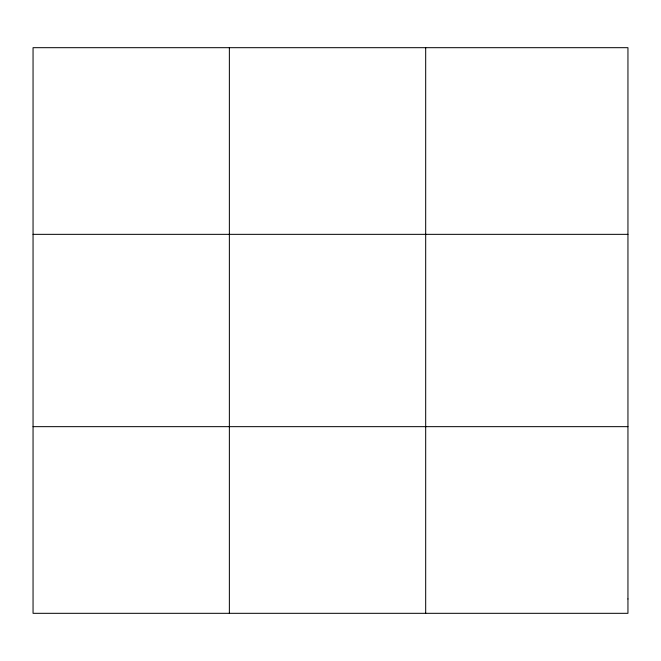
<?xml version="1.0" encoding="UTF-8"?>
<svg xmlns="http://www.w3.org/2000/svg" width="661" height="661" viewBox="0 0 661 661"><rect width="100%" height="100%" fill="white"/><g stroke="black" fill="none" stroke-linecap="round" stroke-linejoin="round"><path stroke-width="0.99" d="M229.367 613.317L229.367 47.683M425.684 613.317L425.684 47.683M33.05 234.341L627.95 234.341M33.05 426.659L627.95 426.659M627.95 598.957L627.95 613.317L33.05 613.317L33.05 47.683L627.95 47.683L627.95 598.957"/></g></svg>
